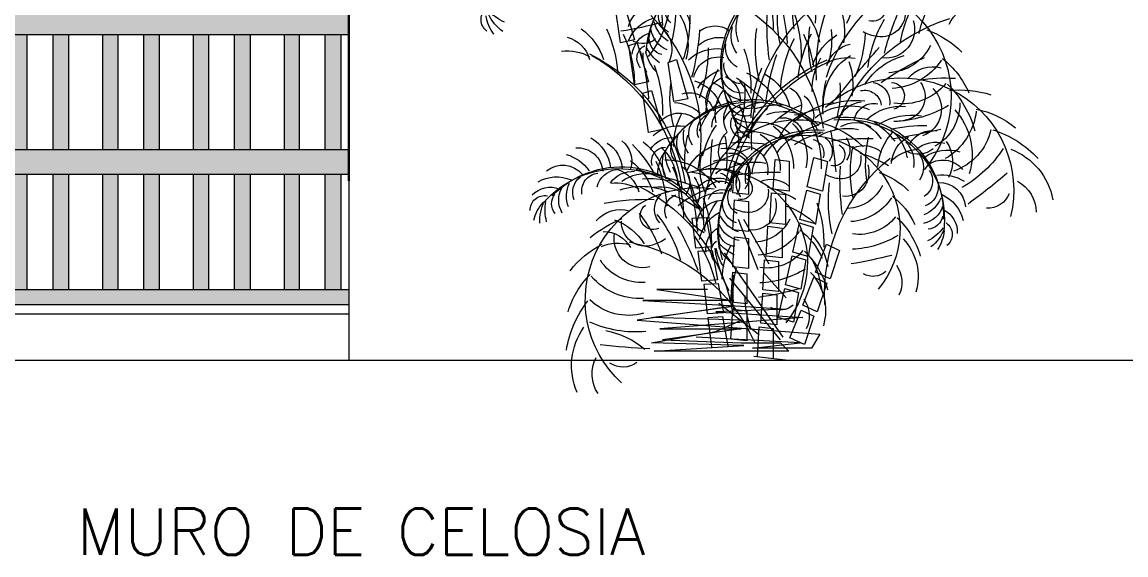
# Model space of a CAD drawing. Header units: metres. Extents: x -44 to 358, y -286 to 66.
# Drawn here: x 192.412 to 195.981, y 4.784 to 6.507 of the extents above; entities that cross this region are included whole.
import ezdxf

# ---------------------------------------------------------------- set-up
doc = ezdxf.new("R2010")
doc.units = ezdxf.units.M
doc.header["$LTSCALE"] = 0.3
for name, color, linetype, lineweight in [('A-DETL-THIN', 7, 'Continuous', 0), ('A-GLAZ-CURT', 7, 'Continuous', 9), ('A-GLAZ-CWMG', 7, 'Continuous', 9), ('A-WALL', 7, 'Continuous', 30), ('EL1', 150, 'Continuous', 13), ('madera', 33, 'Continuous', 0)]:
    doc.layers.add(name, color=color, linetype=linetype, lineweight=lineweight)
doc.layers.add('matas', color=74, linetype='Continuous', lineweight=0, transparency=0.6)
doc.layers.add('TEXTOS', color=4, linetype='Continuous')

# ---------------------------------------------------------------- blocks, each defined once
blk = doc.blocks.new('A$C65AF79D4')
at = {"layer": 'matas'}
for p, q in [((1459.1, 1335.3), (1420.9, 1201.9)), ((1468.6, 1192.4), (1487.7, 1325.8)), ((1420.9, 1201.9), (1468.6, 1192.4)), ((1411.4, 1192.4), (1373.2, 1059)), ((1440, 1182.9), (1411.4, 1192.4)), ((1420.9, 1049.4), (1440, 1182.9)), ((1277.9, 1135.2), (1239.7, 1001.8)), ((1306.5, 1125.7), (1277.9, 1135.2)), ((1287.4, 992.3), (1306.5, 1125.7)), ((1373.2, 1059), (1420.9, 1049.4)), ((1363.7, 1030.4), (1325.6, 897)), ((1392.3, 1020.9), (1363.7, 1030.4)), ((1373.2, 887.5), (1392.3, 1020.9)), ((1239.7, 1001.8), (1287.4, 992.3)), ((1325.6, 897), (1373.2, 887.5)), ((811.5, 802.2), (765.2, 788.4)), ((765.2, 788.4), (782, 688)), ((834.2, 702.8), (811.5, 802.2)), ((943.5, 796), (895.6, 790)), ((895.6, 790), (895.6, 688.2)), ((949.5, 694.2), (943.5, 796)), ((1081.4, 784), (1033.4, 778)), ((1033.4, 778), (1033.4, 676.2)), ((1087.3, 682.2), (1081.4, 784)), ((782, 688), (834.2, 702.8)), ((836.1, 691), (789.8, 677.2)), ((789.8, 677.2), (806.6, 576.8)), ((858.8, 591.6), (836.1, 691)), ((895.6, 688.2), (949.5, 694.2)), ((955.5, 682.2), (907.6, 676.2)), ((907.6, 676.2), (907.6, 574.5)), ((961.5, 580.4), (955.5, 682.2)), ((1033.4, 676.2), (1087.3, 682.2)), ((1081.4, 658.3), (1033.4, 652.3)), ((1033.4, 652.3), (1033.4, 550.5)), ((1087.3, 556.5), (1081.4, 658.3)), ((806.6, 576.8), (858.8, 591.6)), ((860.7, 579.7), (814.4, 566)), ((814.4, 566), (831.1, 465.6)), ((883.4, 480.3), (860.7, 579.7)), ((907.6, 574.5), (961.5, 580.4)), ((967.5, 568.5), (919.6, 562.5)), ((963.2, 439.6), (1049, 592)), ((973.5, 466.7), (967.5, 568.5)), ((1001.3, 420.5), (1068.1, 592)), ((1177.2, 598.3), (1159, 498.2)), ((1225.4, 595.6), (1177.2, 598.3)), ((1213.1, 494.4), (1225.4, 595.6)), ((919.6, 562.5), (919.6, 460.7)), ((1033.4, 550.5), (1087.3, 556.5)), ((1081.4, 532.6), (1033.4, 526.6)), ((1033.4, 526.6), (1033.4, 424.8)), ((1087.3, 430.8), (1081.4, 532.6)), ((768.2, 507.2), (724.6, 486.4)), ((806, 412.5), (768.2, 507.2)), ((1159, 498.2), (1213.1, 494.4)), ((724.6, 486.4), (756.8, 389.8)), ((831.1, 465.6), (883.4, 480.3)), ((885.3, 468.5), (839, 454.7)), ((839, 454.7), (855.7, 354.4)), ((907.9, 369.1), (885.3, 468.5)), ((915.5, 191.8), (1115.8, 477.7)), ((919.6, 460.7), (973.5, 466.7)), ((979.5, 454.7), (931.6, 448.7)), ((985.5, 352.9), (979.5, 454.7)), ((1156.9, 486.4), (1138.7, 386.3)), ((1205.1, 483.7), (1156.9, 486.4)), ((1192.8, 382.5), (1205.1, 483.7)), ((756.8, 389.8), (806, 412.5)), ((931.6, 448.7), (931.6, 347)), ((1033.4, 424.8), (1087.3, 430.8)), ((1087.3, 412.8), (1039.4, 406.8)), ((1093.3, 311), (1087.3, 412.8)), ((811.7, 395.5), (768.1, 374.7)), ((849.5, 300.8), (811.7, 395.5)), ((906, 325.2), (982.2, 411)), ((925, 182.3), (1096.7, 391.9)), ((1039.4, 406.8), (1039.4, 305.1)), ((1138.7, 386.3), (1192.8, 382.5)), ((768.1, 374.7), (800.3, 278.1)), ((855.7, 354.4), (907.9, 369.1)), ((909.9, 357.3), (863.6, 343.5)), ((863.6, 343.5), (880.3, 243.1)), ((932.5, 257.9), (909.9, 357.3)), ((931.6, 347), (985.5, 352.9)), ((985.5, 341), (937.6, 335)), ((991.5, 239.2), (985.5, 341)), ((1344.6, 353.8), (1087.1, 315.7)), ((1136.5, 374.5), (1118.3, 274.3)), ((1184.8, 371.8), (1136.5, 374.5)), ((1172.5, 270.6), (1184.8, 371.8)), ((1173, 353.8), (1344.6, 353.8)), ((800.3, 278.1), (849.5, 300.8)), ((937.6, 335), (937.6, 233.2)), ((1001.3, 201.4), (1134.8, 306.2)), ((1039.4, 305.1), (1093.3, 311)), ((1392.3, 315.7), (1058.5, 296.6)), ((1087.1, 315.7), (1392.3, 315.7)), ((855.2, 283.8), (811.6, 262.9)), ((811.6, 262.9), (843.8, 166.4)), ((1144.4, 277.6), (848.7, 258.5)), ((893.1, 189.1), (855.2, 283.8)), ((1058.5, 296.6), (906, 287.1)), ((906, 287.1), (1144.4, 277.6)), ((1087.3, 287.1), (1039.4, 281.1)), ((1039.4, 281.1), (1039.4, 179.3)), ((1363.7, 258.5), (1087.1, 296.6)), ((1087.1, 296.6), (1411.4, 249)), ((1093.3, 185.3), (1087.3, 287.1)), ((1118.3, 274.3), (1172.5, 270.6)), ((1411.4, 249), (791.5, 201.4)), ((848.7, 258.5), (1335.1, 220.4)), ((880.3, 243.1), (932.5, 257.9)), ((937.6, 233.2), (991.5, 239.2)), ((997.5, 227.2), (949.5, 221.2)), ((1003.5, 125.5), (997.5, 227.2)), ((1058.5, 249), (1363.7, 258.5)), ((1144.4, 210.9), (1058.5, 249)), ((1122.1, 261.5), (1103.9, 161.4)), ((1170.3, 258.8), (1122.1, 261.5)), ((1158, 157.6), (1170.3, 258.8)), ((791.5, 201.4), (820.1, 153.7)), ((843.8, 166.4), (893.1, 189.1)), ((858.3, 172.8), (1211.1, 191.8)), ((949.5, 221.2), (949.5, 119.5)), ((1335.1, 220.4), (1058.5, 220.4)), ((1058.5, 220.4), (1325.6, 182.3)), ((1363.7, 172.8), (1144.4, 210.9)), ((820.1, 153.7), (1020.4, 153.7)), ((1020.4, 153.7), (858.3, 172.8)), ((925, 172.8), (896.4, 144.2)), ((1058.5, 172.8), (925, 172.8)), ((1039.4, 179.3), (1093.3, 185.3)), ((1049, 163.2), (1363.7, 172.8)), ((1354.2, 144.2), (1049, 163.2)), ((1325.6, 182.3), (1058.5, 172.8)), ((896.4, 144.2), (1354.2, 144.2)), ((907.6, 113.5), (1015.4, 125.5))]:
    blk.add_line(p, q, dxfattribs=at)
for centre, radius, start, end in [((1619.4, 1350.1), 318.7, 74.0729, 219.8422), ((214.1, 1100.4), 590, 356.5728, 51.6083), ((1045.2, 1156.8), 330.6, 6.387, 107.4652), ((1042.7, 1139.8), 339.3, 2.4211, 105.506), ((209.3, 889.9), 590, 18.3589, 73.3943), ((796.9, 1115.9), 330.6, 330.6496, 71.7278), ((727.9, 1009.4), 382.4, 74.7781, 220.5475), ((1055.4, 1417.6), 389.2, 181.6466, 204.2836), ((1195.6, 1276.4), 389.2, 159.8606, 182.4975), ((444.7, 1305.1), 439, 351.3348, 11.9587), ((785, 1103.6), 339.3, 326.6836, 69.7686), ((1368.6, 1237.3), 419, 155.791, 179.9974), ((1517.5, 1174.7), 297.4, 134.0084, 163.6893), ((26.8, 1124.4), 439, 13.1208, 33.7447), ((104.1, 1124.3), 419, 9.821, 34.0275), ((612.9, 1311.4), 46.1, 120.4591, 284.943), ((1772.7, 1125.8), 872.8, 165.009, 175.8246), ((516.5, 1276.3), 419, 348.035, 12.2414), ((1531.2, 1257.7), 204.9, 145.0462, 181.9252), ((253.7, 1210.2), 108.7, 24.6609, 84.1559), ((1363.9, 814.9), 590, 116.4241, 171.4596), ((433.5, 862.1), 590, 356.5728, 51.6083), ((1426.8, 1188.4), 187.6, 136.8228, 196.318), ((1719.8, 1309.5), 439, 175.1757, 195.7995), ((1255, 1306.2), 62.7, 312.2881, 44.1291), ((1354.9, 1227.7), 88.6, 12.9234, 101.4913), ((583.2, 1294.1), 82, 171.3573, 279.7458), ((-275, 945.5), 872.8, 13.9938, 24.8094), ((931.5, 1233), 223.8, 160.0727, 190.6057), ((1012, 1150.9), 223.8, 138.2867, 168.8197), ((1320.5, 1145.8), 465.8, 160.204, 181.7217), ((98.1, 1251), 872.8, 352.2078, 3.0234), ((929.7, 1242.3), 145.8, 341.2039, 25.1605), ((1786, 871.3), 590, 135.526, 190.5615), ((1652.2, 1272), 419, 174.8929, 199.0993), ((1273.8, 1286.5), 66.3, 298.882, 14.5444), ((1320.9, 1151.3), 129.5, 22.4802, 73.9959), ((1805, 1396), 145.5, 293.427, 320.9109), ((1783.4, 1350), 146.4, 305.3358, 335.5868), ((1788.4, 1304), 138, 323.0478, 351.488), ((1894, 1271.4), 48.4, 305.9107, 51.0436), ((180.7, 708.9), 590, 18.3589, 73.3943), ((567.1, 1238), 97.7, 161.8107, 276.9436), ((167.1, 1042.3), 465.8, 8.0967, 29.6144), ((440.3, 1190.6), 389.2, 345.5349, 8.1718), ((544.5, 1176.8), 465.8, 346.3107, 7.8284), ((997.1, 1215.4), 95.7, 322.4312, 18.6164), ((1147.8, 1160.8), 88.6, 54.3987, 122.5846), ((1250.9, 1288), 106, 301.6, 346.3733), ((1770.4, 3017.9), 1812, 255.893, 260.366), ((1916.2, 1059), 439, 155.6413, 176.2652), ((1721.2, 1073.2), 204.9, 125.5119, 162.3908), ((540.3, 931.7), 325.1, 110.2899, 135.3288), ((570.9, 1365.5), 154.5, 279.7458, 298.2126), ((1026.8, 1236.6), 389.2, 181.6466, 204.2836), ((623.3, 1046.4), 204.9, 20.4057, 57.2847), ((1099.8, 1207.7), 348.7, 175.149, 194.0882), ((1158.9, 1064.9), 348.7, 153.363, 172.3022), ((429.2, 1022.7), 439, 6.5314, 27.1552), ((506, 1013.7), 419, 3.2316, 27.438), ((1133.1, 1101.4), 109.2, 48.5255, 103.3813), ((2070.5, 1298.8), 872.8, 184.111, 194.9265), ((1393.7, 1169), 99.3, 144.439, 206.3898), ((1277.7, 1249.9), 87.8, 291.8093, 351.1007), ((1316.4, 1204.4), 53.4, 282.9654, 359.17), ((1393, 1255), 65.8, 228.5624, 299.3316), ((1345, 1145.9), 83.8, 5.1428, 73.7023), ((1839.9, 1046.3), 419, 155.3585, 179.5649), ((1678.4, 1106.6), 108.7, 105.2301, 164.7251), ((563.6, 1255.2), 164.7, 205.8919, 267.8427), ((-3160.9, -2125.6), 4997.2, 38.7401, 41.3644), ((664.5, 1081.8), 108.7, 18.0714, 77.5664), ((1414.9, 1038.2), 389.2, 159.8606, 182.4975), ((1034.7, 1176.1), 76.8, 299.1676, 9.2205), ((1142, 1033.8), 138.7, 46.4209, 98.7477), ((1636.7, 1169.8), 465.8, 179.3059, 200.8236), ((1250.4, 1242.1), 145.5, 305.8647, 333.3485), ((2243.2, 931.7), 872.8, 164.5766, 175.3922), ((1364.2, 1139.6), 48.4, 318.3483, 63.4812), ((1649.8, 1011.1), 153.9, 82.8798, 119.7229), ((559.3, 904.3), 298.3, 128.1286, 156.7355), ((557.4, 1252), 215.1, 213.661, 266.809), ((102.3, 387.6), 824.4, 54.3706, 66.1781), ((444.4, 926.4), 230.5, 32.6053, 74.6687), ((697.7, 987.9), 153.9, 63.0736, 99.9167), ((902.9, 1051.9), 223.8, 160.0727, 190.6057), ((586.3, 984.7), 192.9, 356.7038, 58.2816), ((523.9, 593), 585.5, 10.7882, 65.9581), ((534.5, 592.2), 590, 11.7694, 66.8049), ((593.8, 1029.7), 223.8, 359.2127, 29.7457), ((108.9, 879.6), 872.8, 7.4044, 18.2199), ((1135.3, 1058.1), 85.9, 11.9469, 101.9916), ((1832.1, 623.9), 590, 115.9917, 171.0271), ((1862.2, 618.5), 607.1, 119.1416, 172.4829), ((1239.2, 1192.6), 146.4, 317.7734, 348.0244), ((1254, 1148.7), 138, 335.4855, 3.9256), ((408.8, 1004.3), 106.6, 39.2112, 106.1063), ((1133.3, 895.5), 215.6, 115.5398, 155.4907), ((559.2, 925), 465.8, 1.5073, 23.025), ((1054.5, 1114.7), 62.7, 276.5507, 8.3917), ((1086.3, 964.5), 140.9, 31.649, 70.9769), ((790.3, 924.1), 389.2, 4.6368, 27.2737), ((1791.2, 955.1), 465.8, 159.7716, 181.2893), ((515, 690.5), 382.4, 47.675, 193.4443), ((608.2, 797.4), 356.9, 134.7137, 164.3945), ((365.1, 562.9), 510, 79.703, 93.9422), ((510.3, 1174.8), 190.1, 219.365, 278.8602), ((515.8, 1009.8), 82, 144.2541, 252.6427), ((550.2, 1011.6), 46.1, 93.356, 257.8398), ((621.1, 991.1), 67.4, 98.9374, 188.9654), ((1071.2, 1026.6), 348.7, 175.149, 194.0882), ((432.3, 976.1), 348.7, 355.7302, 14.6694), ((1062.5, 934.8), 173.2, 119.5823, 166.2721), ((1367.6, 630.6), 531.2, 123.552, 136.8451), ((1231.4, 912.6), 223.8, 138.2867, 168.8197), ((1435.5, 1019.4), 389.2, 175.0572, 197.6941), ((1058.2, 1087.7), 66.3, 263.1446, 338.807), ((1150, 997.1), 88.6, 115.3589, 183.5448), ((1194.8, 955.4), 109.2, 109.4857, 164.3414), ((1089.7, 992.6), 88.6, 337.186, 65.7539), ((1258.2, 930.4), 138.7, 107.3811, 159.7079), ((911.3, 1006.6), 389.2, 345.1024, 7.7394), ((312.5, 706.8), 325.1, 83.1868, 108.2256), ((476, 967.2), 97.7, 134.7075, 249.8404), ((640, 973.1), 57.9, 77.3653, 172.5769), ((922.2, 976.8), 68.4, 113.7259, 203.7349), ((1040.5, 1102.3), 106, 265.8626, 310.6359), ((1017.5, 950.4), 129.5, 346.7427, 38.2584), ((1233.7, 936.3), 85.9, 72.907, 162.9518), ((480.7, 984.1), 164.7, 178.7887, 240.7396), ((553.2, 1311.1), 387, 239.1243, 268.0642), ((515.4, 803.6), 173.2, 48.2361, 94.9259), ((607.2, 917.8), 68.4, 10.7733, 100.7824), ((691.2, 790.7), 187.6, 51.5901, 111.0854), ((670.2, 703.3), 292.9, 71.1455, 96.184), ((642.7, 901.3), 90.1, 21.1823, 84.7261), ((685.2, 699.1), 297.4, 48.7758, 78.4566), ((1018.9, 668.5), 330.6, 31.6098, 132.6879), ((1023.8, 652.1), 339.3, 27.6438, 130.7287), ((902.3, 943.2), 90.1, 129.7822, 193.326), ((771.2, 746.1), 248.6, 42.1907, 70.7976), ((923.5, 696), 285.9, 71.5445, 90.8148), ((972.8, 846), 145.8, 42.1641, 86.1207), ((1040.1, 1055.7), 87.8, 256.0719, 315.3632), ((1378.3, 826.7), 348.7, 153.363, 172.3022), ((1029.1, 891.8), 95.7, 23.3914, 79.5765), ((1033.9, 932), 83.8, 329.4053, 37.9649), ((1081.7, 905.6), 76.8, 0.1277, 70.1807), ((988, 822.3), 223.8, 18.3147, 48.8476), ((1291.7, 848), 140.9, 92.6091, 131.937), ((317, 673.7), 298.3, 101.0254, 129.6323), ((473.7, 984.1), 215.1, 186.5578, 239.7058), ((499.1, 812.5), 225.1, 137.528, 197.0233), ((702.2, 608.9), 330.6, 81.8203, 182.8985), ((479.3, 731.1), 215.6, 59.0175, 98.9684), ((-863.1, -2904.7), 4164.3, 65.1381, 67.7623), ((781.7, 805.2), 160.8, 23.1018, 84.6795), ((880.9, 858.5), 90.1, 92.1218, 155.6656), ((916, 869.1), 68.4, 76.0655, 166.0746), ((913.6, 799), 159.8, 68.7894, 109.7881), ((792.8, 763.5), 270.9, 24.352, 49.3909), ((1044.8, 996.2), 53.4, 247.228, 323.4326), ((1045.8, 915.6), 48.4, 282.6109, 27.7438), ((1291.3, 850.1), 223.8, 153.4833, 184.0162), ((1145, 893.1), 62.7, 337.5109, 69.3518), ((1268.9, 864.7), 88.6, 38.1462, 126.7141), ((1063.6, 844.6), 223.8, 358.7803, 29.3133), ((707.4, 592.6), 339.3, 83.7795, 186.8644), ((436.3, 380.1), 531.2, 77.6632, 90.9562), ((537.5, 1079), 154.5, 252.6427, 271.1094), ((765.2, 685.6), 285.9, 123.6935, 142.9638), ((715, 776), 159.8, 104.7201, 145.7188), ((669.2, 822), 99.3, 59.2063, 121.1572), ((868.5, 612.2), 318.7, 348.8402, 134.6096), ((697.4, 709.2), 192.1, 59.0032, 101.0666), ((1108.9, 775.2), 322.5, 153.1864, 182.1263), ((993.1, 802.8), 158.4, 133.4271, 192.9223), ((1060, 768.2), 179.3, 127.7231, 180.8711), ((1001.4, 750.1), 173.2, 81.922, 128.6118), ((975.3, 1031.6), 146.4, 282.036, 312.287), ((1013.3, 1065.3), 145.5, 270.1273, 297.6111), ((961.7, 987.4), 138, 299.748, 328.1882), ((712.9, 663.9), 425, 20.8683, 35.1075), ((852.9, 718.8), 348.7, 14.8321, 33.7713), ((1170.4, 883.3), 66.3, 324.1047, 39.7671), ((1270.6, 781), 129.5, 47.7029, 99.2186), ((311.8, 556.3), 356.9, 107.6105, 137.2914), ((396.6, 936.9), 190.1, 192.2619, 251.757), ((884.4, 3012.9), 2174.4, 256.5982, 261.0713), ((408.1, 805.4), 88.6, 30.9634, 99.1493), ((439.3, 776.4), 108.7, 2.8748, 62.3698), ((639.6, 781.3), 145.8, 128.3876, 172.3442), ((837.4, 559.2), 318.7, 74.0729, 219.8422), ((390.3, 753), 204.9, 5.2091, 42.0881), ((641.6, 180.3), 687, 80.7686, 92.576), ((196.8, 781), 439, 351.3348, 11.9587), ((754.9, 829.9), 65.8, 143.3298, 214.0989), ((2543, 600.3), 1812, 170.6603, 175.1334), ((805.2, 822.9), 56.2, 125.3353, 215.3633), ((804.2, 566), 330.6, 353.9494, 95.0276), ((826, 816.5), 48.3, 103.7632, 198.9748), ((798.1, 550), 339.3, 349.9834, 93.0684), ((723.5, 619.8), 274.2, 55.7592, 76.4836), ((948.5, 626.3), 244.1, 97.5434, 122.582), ((800.6, 733.5), 159.8, 31.129, 72.1277), ((745.5, 645.9), 285.9, 33.8841, 53.1544), ((1063.1, 763.2), 137.2, 119.954, 181.9048), ((1033.5, 675.7), 215.6, 77.8795, 117.8304), ((1046.4, 823.2), 88.9, 340.3764, 47.2716), ((1455.5, 805.7), 348.7, 168.5596, 187.4988), ((474.5, 775.8), 687, 355.5359, 7.3434), ((1149, 874.9), 106, 326.8228, 11.596), ((901.7, 792.2), 348.7, 355.2977, 14.237), ((1189.6, 851.9), 87.8, 317.0321, 16.3234), ((1294.7, 786.4), 83.8, 30.3655, 98.925), ((1639.6, 749.4), 138.7, 120.5052, 172.832), ((221.6, 619.4), 225.1, 110.4249, 169.9201), ((496.9, 1038.6), 387, 212.0211, 240.9611), ((356.7, 689.2), 138.7, 54.8004, 107.1271), ((459.8, 788.7), 119.1, 145.1442, 207.0951), ((394.7, 745.7), 109.2, 50.1668, 105.0225), ((457.6, 892), 78.9, 229.2677, 300.0368), ((446.7, 677.1), 153.9, 47.8771, 84.7202), ((567.2, 787.2), 95.7, 134.9317, 191.1169), ((641.9, 754.1), 88.9, 65.6091, 132.5042), ((268.5, 752.2), 419, 348.035, 12.2414), ((744.7, 812), 38.4, 119.7539, 284.2378), ((1049, 759.3), 81.4, 75.8728, 191.0057), ((1057.1, 322.9), 531.2, 85.8916, 99.1847), ((876.2, 734.6), 145.8, 4.5037, 48.4603), ((-548.4, -3019.1), 4164.3, 65.1381, 67.7623), ((1108.7, 746), 88.6, 77.6985, 145.8844), ((1096.4, 690.9), 160.8, 23.1018, 84.6795), ((1448, 709.2), 173.2, 132.7065, 179.3963), ((1243.9, 827.1), 53.4, 308.1881, 24.3927), ((1526, 687), 215.6, 128.664, 168.6149), ((1314.8, 788.9), 48.4, 343.571, 88.7039), ((1814.3, 482.3), 531.2, 136.6761, 149.9692), ((1519.1, 789.7), 88.6, 128.483, 196.6689), ((1572.2, 759.4), 109.2, 122.6098, 177.4656), ((1614.4, 749.6), 85.9, 86.0312, 176.0759), ((373.5, 707.9), 85.9, 51.5565, 141.6012), ((516.1, 768.7), 76.8, 144.3276, 214.3805), ((185.5, 338), 590, 356.5728, 51.6083), ((772.9, 408.5), 425, 106.1009, 120.3401), ((719.8, 797.9), 68.3, 170.652, 279.0406), ((948.7, 736.5), 95.7, 345.731, 41.9161), ((1096.5, 749.2), 68.3, 85.4194, 193.8079), ((1118.7, 685.6), 109.2, 71.8253, 126.6811), ((1310.9, 601.4), 192.9, 87.797, 149.3748), ((1006.3, 764.2), 192.1, 333.7706, 15.8339), ((1171, 821.4), 145.5, 331.0874, 358.5713), ((1749.9, 612.1), 439, 156.0737, 176.6976), ((1179.2, 783.6), 146.4, 342.9962, 13.2472), ((1204.3, 744.4), 138, 0.7082, 29.1484), ((1554.8, 624.9), 204.9, 125.9443, 162.8233), ((1691, 676.8), 140.9, 105.7333, 145.0612), ((471.1, 722.6), 62.7, 145.1564, 236.9974), ((680.3, 496.4), 270.9, 109.5847, 134.6235), ((705.8, 751.3), 81.4, 161.1055, 276.2383), ((-149.9, 726.9), 872.8, 352.2078, 3.0234), ((1152.1, 444.9), 318.7, 74.0729, 219.8422), ((956.3, 65.9), 687, 80.7686, 92.576), ((1012.1, 594.9), 192.1, 59.0032, 101.0666), ((998.8, 715.3), 76.8, 322.4674, 32.5203), ((1119.9, 708.6), 56.2, 125.3353, 215.3633), ((1112.7, 725.5), 38.4, 34.5212, 199.0051), ((1153.6, 627.1), 138.7, 69.7207, 122.0475), ((1263.2, 512), 244.1, 97.5434, 122.582), ((-2724.8, 2018.9), 4164.3, 339.9054, 342.5296), ((1466, 440), 330.6, 44.7339, 145.8121), ((2684.7, -4070.7), 4997.2, 104.7143, 107.3385), ((1474.6, 425.2), 339.3, 40.7679, 143.8529), ((1301.8, 718.3), 68.4, 126.85, 216.8591), ((1673.7, 598.8), 419, 155.791, 179.9974), ((1511.7, 657.9), 108.7, 105.6626, 165.1576), ((1425.3, 659.8), 95.7, 36.5155, 92.7006), ((1473.4, 685.2), 76.8, 13.2519, 83.3048), ((1665, 687.8), 88.6, 51.2703, 139.8382), ((175.7, 616.2), 119.1, 118.0411, 179.9919), ((1567, 2402.6), 2174.4, 229.4951, 233.9681), ((385.1, 628.9), 88.6, 87.7942, 176.3621), ((375.7, 602.3), 140.9, 82.5712, 121.8991), ((710.3, 857.6), 128.8, 279.0406, 297.5073), ((296.6, 652.7), 465.8, 346.3107, 7.8284), ((956.6, 639.7), 88.9, 65.6091, 132.5042), ((1059.4, 697.6), 38.4, 119.7539, 284.2378), ((1155.2, 763.7), 128.8, 193.8079, 212.2747), ((1137.8, 646.7), 85.9, 35.2467, 125.2914), ((1128.6, 666.1), 56.2, 40.1027, 130.1306), ((1140.7, 702.1), 48.3, 103.7632, 198.9748), ((1290.2, 681), 90.1, 142.9063, 206.4501), ((2077.8, 487.3), 872.8, 165.009, 175.8246), ((1366.9, 445.1), 285.9, 84.6686, 103.9389), ((1380.9, 602.4), 145.8, 55.2882, 99.2448), ((1483.9, 562.2), 153.9, 83.3122, 120.1553), ((1537.8, 687.4), 62.7, 350.635, 82.476), ((1564.8, 683.6), 66.3, 337.2289, 52.8912), ((1685.7, 606.8), 129.5, 60.827, 112.3427), ((1545.9, 670.6), 106, 339.9469, 24.7202), ((220.9, 709), 78.9, 202.1645, 272.9337), ((431, 559), 129.5, 115.2896, 166.8053), ((455.7, 700), 66.3, 174.7411, 250.4035), ((703, 765.7), 137.2, 205.1866, 267.1375), ((1087.6, 294.1), 425, 106.1009, 120.3401), ((1034.5, 683.5), 68.3, 170.652, 279.0406), ((1041.2, 666.7), 62.7, 299.8505, 31.6915), ((1669.1, 176.4), 590, 116.4241, 171.4596), ((1123.9, 644.9), 48.3, 18.5305, 113.7422), ((1129.9, 541.3), 140.9, 54.9488, 94.2767), ((1205.9, 317.5), 382.4, 312.6343, 98.4037), ((1084.3, 414.8), 292.9, 49.8946, 74.9332), ((1109, 688.1), 160.8, 297.8691, 359.4469), ((1333.9, 543.2), 159.8, 81.9135, 122.9122), ((1259.9, 621.7), 57.9, 333.5017, 68.7134), ((1396.1, 473.9), 230.5, 71.41, 113.4733), ((1285.6, 626.1), 67.4, 317.1133, 47.1412), ((1590.6, 657.3), 87.8, 330.1562, 29.4475), ((1707.9, 617.5), 83.8, 43.4896, 112.0492), ((1649.2, 645.6), 53.4, 321.3123, 37.5169), ((478, 705.3), 106, 202.9122, 247.6855), ((695.9, 473.4), 248.6, 127.4233, 156.0302), ((697.8, 763.1), 179.3, 212.9558, 266.1037), ((1167, 514.1), 389.2, 159.8606, 182.4975), ((1020.5, 637), 81.4, 161.1055, 276.2383), ((1055.3, 643.4), 66.3, 286.4444, 2.1067), ((1121.9, 568.5), 88.6, 0.4858, 89.0537), ((944.6, 507), 244.1, 12.3107, 37.3493), ((1625.7, 507.3), 465.8, 160.204, 181.7217), ((1373.3, 411.5), 274.2, 106.5437, 127.2681), ((1355.9, 603.6), 46.1, 248.2388, 52.7227), ((1379.3, -164.1), 824.4, 79.9005, 91.708), ((1726.9, 624.4), 48.4, 356.6952, 101.8281), ((1579.5, 623.4), 145.5, 344.2115, 11.6954), ((1596, 588.5), 146.4, 356.1203, 26.3713), ((1629.4, 556), 138, 13.8323, 42.2725), ((408.1, 549.8), 83.8, 115.5832, 184.1427), ((457.7, 663.3), 87.8, 198.1848, 257.4762), ((426.9, 612.1), 53.4, 190.1155, 266.3201), ((657.8, 699.3), 158.4, 218.6598, 278.1549), ((995, 382.1), 270.9, 109.5847, 134.6235), ((1025, 743.2), 128.8, 279.0406, 297.5073), ((1033.3, 649.8), 106, 289.1624, 333.9357), ((745.4, 552.1), 389.2, 345.5349, 8.1718), ((1072.2, 501.2), 129.5, 10.0425, 61.5582), ((1668.9, 342.6), 419, 140.5431, 164.7495), ((1745.9, 335.4), 439, 140.8259, 161.4497), ((1469.1, 518.6), 106.6, 39.9723, 106.8675), ((390.2, 540.5), 48.4, 125.8043, 230.9372), ((490.2, 648.7), 145.5, 215.937, 243.4208), ((735.5, 383.8), 297.4, 134.0084, 163.6893), ((1017.8, 651.4), 137.2, 205.1866, 267.1375), ((1051.3, 606.8), 87.8, 279.3717, 338.663), ((1094.6, 490.8), 83.8, 352.7051, 61.2647), ((2029.4, 128.7), 872.8, 149.7612, 160.5767), ((1383.4, 582.9), 82, 253.436, 1.8245), ((1561, 399), 204.9, 110.6964, 147.5754), ((1259, 128), 510, 52.1364, 66.3756), ((505, 612.9), 146.4, 201.2611, 231.5121), ((506.4, 566.4), 138, 185.3599, 213.8001), ((644.8, 397.4), 187.6, 136.8228, 196.318), ((694.9, 812.4), 322.5, 238.419, 267.359), ((983.4, 388.5), 223.8, 138.2867, 168.8197), ((1010.6, 359), 248.6, 127.4233, 156.0302), ((1012.5, 648.8), 179.3, 212.9558, 266.1037), ((1079.2, 554), 53.4, 270.5278, 346.7324), ((1598.5, 266.9), 465.8, 144.9561, 166.4738), ((1404.1, 652.4), 154.5, 234.9692, 253.436), ((1392.7, 525.3), 97.7, 256.2382, 11.3711), ((1528.1, 442.2), 108.7, 90.4147, 149.9097), ((1553.3, -63.7), 590, 101.1762, 156.2117), ((1023, 605.1), 145.5, 293.427, 320.9109), ((1001.3, 559.1), 146.4, 305.3358, 335.5868), ((899, 391.3), 223.8, 359.2127, 29.7457), ((761, 541.7), 389.2, 330.287, 352.9239), ((1006.4, 513.1), 138, 323.0478, 351.488), ((1112, 480.5), 48.4, 305.9107, 51.0436), ((1476.1, 357.2), 153.9, 68.0644, 104.9075), ((1383, 218), 325.1, 37.853, 62.8919), ((988.4, 2227), 1812, 255.893, 260.366), ((1050.2, 269.5), 297.4, 134.0084, 163.6893), ((1130.3, 302.6), 348.7, 153.363, 172.3022), ((972.5, 584.9), 158.4, 218.6598, 278.1549), ((1398.2, 542), 164.7, 265.3391, 327.2899), ((611.7, 378.1), 99.3, 144.439, 206.3898), ((611, 464.1), 65.8, 228.5624, 299.3316), ((1009.6, 698), 322.5, 238.419, 267.359), ((737.5, 337.7), 348.7, 355.7302, 14.6694), ((959.5, 283.1), 187.6, 136.8228, 196.318), ((866.8, 346.1), 223.8, 343.9649, 14.4978), ((1404.1, 538.1), 215.1, 266.3728, 319.5208), ((1360.8, 193.1), 298.3, 16.4463, 45.0532), ((1303.1, 2112.7), 1812, 255.893, 260.366), ((926.4, 263.7), 99.3, 144.439, 206.3898), ((925.7, 349.8), 65.8, 228.5624, 299.3316), ((696.9, 336.8), 348.7, 340.4823, 359.4215), ((1441.6, 455.8), 190.1, 254.3216, 313.8168), ((1299.6, 92.8), 356.9, 8.7873, 38.4681), ((1415.2, 596.2), 387, 265.1176, 294.0575), ((1409.7, 94.7), 225.1, 336.1585, 35.6538), ((1575.8, -79.1), 298.3, 101.0254, 129.6323), ((1288.4, 2325.3), 2174.4, 272.1105, 276.5836), ((1446, 66.5), 119.1, 326.0867, 28.0376), ((1460.3, 168.7), 78.9, 233.145, 303.9141)]:
    blk.add_arc(centre, radius, start, end, dxfattribs=at)

msp = doc.modelspace()

# ---------------------------------------------------------------- hatches: boundary and pattern name
at = {"layer": 'madera', "transparency": 33554551}
h = msp.add_hatch(color=256, dxfattribs=at)
h.dxf.hatch_style = 1
h.paths.add_polyline_path([(193.4422883, 6.4674649), (193.3922553, 6.4674649), (193.3922553, 6.0951125), (193.4422883, 6.0951125)])
h.paths.add_polyline_path([(193.4422883, 6.9474649), (193.3922553, 6.9474649), (193.3922553, 6.5474649), (193.4422883, 6.5474649)])
h.paths.add_polyline_path([(193.3089763, 6.9474649), (193.2589434, 6.9474649), (193.2589434, 6.5474649), (193.3089763, 6.5474649)])
h.paths.add_polyline_path([(193.3089763, 6.4674649), (193.2589434, 6.4674649), (193.2589434, 6.0951125), (193.3089763, 6.0951125)])
h.paths.add_polyline_path([(193.1488869, 6.4674649), (193.0988539, 6.4674649), (193.0988539, 6.0951125), (193.1488869, 6.0951125)])
h.paths.add_polyline_path([(193.1488869, 6.9474649), (193.0988539, 6.9474649), (193.0988539, 6.5474649), (193.1488869, 6.5474649)])
h.paths.add_polyline_path([(193.0155749, 6.9474649), (192.965542, 6.9474649), (192.965542, 6.5474649), (193.0155749, 6.5474649)])
h.paths.add_polyline_path([(193.0155749, 6.4674649), (192.965542, 6.4674649), (192.965542, 6.0951125), (193.0155749, 6.0951125)])
h.paths.add_polyline_path([(192.8554855, 6.4674649), (192.8054525, 6.4674649), (192.8054525, 6.0951125), (192.8554855, 6.0951125)])
h.paths.add_polyline_path([(192.8554855, 6.9474649), (192.8054525, 6.9474649), (192.8054525, 6.5474649), (192.8554855, 6.5474649)])
h.paths.add_polyline_path([(192.7221735, 6.9474649), (192.6721406, 6.9474649), (192.6721406, 6.5474649), (192.7221735, 6.5474649)])
h.paths.add_polyline_path([(192.7221735, 6.4674649), (192.6721406, 6.4674649), (192.6721406, 6.0951125), (192.7221735, 6.0951125)])
h.paths.add_polyline_path([(192.5620841, 6.4674649), (192.5120511, 6.4674649), (192.5120511, 6.0951125), (192.5620841, 6.0951125)])
h.paths.add_polyline_path([(192.5620841, 6.9474649), (192.5120511, 6.9474649), (192.5120511, 6.5474649), (192.5620841, 6.5474649)])
h.paths.add_polyline_path([(192.4287721, 6.4674649), (192.3787392, 6.4674649), (192.3787392, 6.0951125), (192.4287721, 6.0951125)])
h.paths.add_polyline_path([(192.4287721, 6.9474649), (192.3787392, 6.9474649), (192.3787392, 6.5474649), (192.4287721, 6.5474649)])
h.paths.add_polyline_path([(192.2686827, 6.9474649), (192.2186497, 6.9474649), (192.2186497, 6.5474649), (192.2686827, 6.5474649)])
h.paths.add_polyline_path([(192.2686827, 6.4674649), (192.2186497, 6.4674649), (192.2186497, 6.0951125), (192.2686827, 6.0951125)])
h.paths.add_polyline_path([(192.1353707, 6.4674649), (192.0853378, 6.4674649), (192.0853378, 6.0951125), (192.1353707, 6.0951125)])
h.paths.add_polyline_path([(192.1353707, 6.9474649), (192.0853378, 6.9474649), (192.0853378, 6.5474649), (192.1353707, 6.5474649)])
h.paths.add_polyline_path([(192.0578236, 7.0274649), (192.0578236, 6.9474649), (192.1353707, 6.9474649), (192.2186497, 6.9474649), (192.2686827, 6.9474649), (192.3237109, 6.9474649), (192.3787392, 6.9474649), (192.4287721, 6.9474649), (192.5120511, 6.9474649), (192.5620841, 6.9474649), (192.6171123, 6.9474649), (192.6721406, 6.9474649), (192.7221735, 6.9474649), (192.8054525, 6.9474649), (192.8554855, 6.9474649), (192.9105137, 6.9474649), (192.965542, 6.9474649), (193.0155749, 6.9474649), (193.0988539, 6.9474649), (193.1488869, 6.9474649), (193.2039151, 6.9474649), (193.2589434, 6.9474649), (193.3089763, 6.9474649), (193.3922553, 6.9474649), (193.4422883, 6.9474649), (193.4973165, 6.9474649), (193.5523448, 6.9474649), (193.6023777, 6.9474649), (193.6856567, 6.9474649), (193.7356897, 6.9474649), (193.7907179, 6.9474649), (193.8457462, 6.9474649), (193.8957791, 6.9474649), (193.9790581, 6.9474649), (193.468746, 6.9474649), (193.468746, 7.0274649)])
h.paths.add_polyline_path([(192.0578236, 6.5474649), (192.0578236, 6.4674649), (192.1353707, 6.4674649), (192.2186497, 6.4674649), (192.2686827, 6.4674649), (192.3237109, 6.4674649), (192.3787392, 6.4674649), (192.4287721, 6.4674649), (192.5120511, 6.4674649), (192.5620841, 6.4674649), (192.6171123, 6.4674649), (192.6721406, 6.4674649), (192.7221735, 6.4674649), (192.8054525, 6.4674649), (192.8554855, 6.4674649), (192.9105137, 6.4674649), (192.965542, 6.4674649), (193.0155749, 6.4674649), (193.0988539, 6.4674649), (193.1488869, 6.4674649), (193.2039151, 6.4674649), (193.2589434, 6.4674649), (193.3089763, 6.4674649), (193.3922553, 6.4674649), (193.4422883, 6.4674649), (193.4973165, 6.4674649), (193.5523448, 6.4674649), (193.6023777, 6.4674649), (193.6856567, 6.4674649), (193.7356897, 6.4674649), (193.7907179, 6.4674649), (193.8457462, 6.4674649), (193.8957791, 6.4674649), (193.9790581, 6.4674649), (193.468746, 6.4674649), (193.468746, 6.5474649), (193.9790581, 6.5474649), (193.8957791, 6.5474649), (193.8457462, 6.5474649), (193.7907179, 6.5474649), (193.7356897, 6.5474649), (193.6856567, 6.5474649), (193.6023777, 6.5474649), (193.5523448, 6.5474649), (193.4973165, 6.5474649), (193.4422883, 6.5474649), (193.3922553, 6.5474649), (193.3089763, 6.5474649), (193.2589434, 6.5474649), (193.2039151, 6.5474649), (193.1488869, 6.5474649), (193.0988539, 6.5474649), (193.0155749, 6.5474649), (192.965542, 6.5474649), (192.9105137, 6.5474649), (192.8554855, 6.5474649), (192.8054525, 6.5474649), (192.7221735, 6.5474649), (192.6721406, 6.5474649), (192.6171123, 6.5474649), (192.5620841, 6.5474649), (192.5120511, 6.5474649), (192.4287721, 6.5474649), (192.3787392, 6.5474649), (192.3237109, 6.5474649), (192.2686827, 6.5474649), (192.2186497, 6.5474649), (192.1353707, 6.5474649)])
h = msp.add_hatch(color=256, dxfattribs=at)
h.dxf.hatch_style = 1
h.paths.add_polyline_path([(193.468746, 6.0951125), (193.4422883, 6.0951125), (193.3922553, 6.0951125), (193.3089763, 6.0951125), (193.2589434, 6.0951125), (193.2039151, 6.0951125), (193.1488869, 6.0951125), (193.0988539, 6.0951125), (193.0155749, 6.0951125), (192.965542, 6.0951125), (192.9105137, 6.0951125), (192.8554855, 6.0951125), (192.8054525, 6.0951125), (192.7221735, 6.0951125), (192.6721406, 6.0951125), (192.6171123, 6.0951125), (192.5620841, 6.0951125), (192.5120511, 6.0951125), (192.4287721, 6.0951125), (192.3787392, 6.0951125), (192.3237109, 6.0951125), (192.2686827, 6.0951125), (192.2186497, 6.0951125), (192.1353707, 6.0951125), (192.0853378, 6.0951125), (192.0578236, 6.0951125), (191.9845193, 6.0951125), (191.9012403, 6.0951125), (191.8512074, 6.0951125), (191.7961791, 6.0951125), (191.7411509, 6.0951125), (191.6911179, 6.0951125), (191.6078389, 6.0951125), (191.557806, 6.0951125), (191.5027777, 6.0951125), (191.4477495, 6.0951125), (191.3977165, 6.0951125), (191.3144375, 6.0951125), (191.2644046, 6.0951125), (191.2093763, 6.0951125), (191.1543481, 6.0951125), (191.1043151, 6.0951125), (191.0210361, 6.0951125), (190.9710032, 6.0951125), (190.9159749, 6.0951125), (190.8609467, 6.0951125), (190.8109137, 6.0951125), (190.7276347, 6.0951125), (190.6776017, 6.0951125), (190.6225735, 6.0951125), (190.5675452, 6.0951125), (190.5175123, 6.0951125), (190.4342333, 6.0951125), (190.3842003, 6.0951125), (190.3291721, 6.0951125), (190.2741438, 6.0951125), (190.2241109, 6.0951125), (190.1408319, 6.0951125), (190.0907989, 6.0951125), (190.0632848, 6.0951125), (189.9899805, 6.0951125), (189.9067015, 6.0951125), (189.8566685, 6.0951125), (189.8016403, 6.0951125), (189.746612, 6.0951125), (189.6965791, 6.0951125), (189.6133001, 6.0951125), (189.5632671, 6.0951125), (189.5082389, 6.0951125), (189.4532106, 6.0951125), (189.4031777, 6.0951125), (189.3198987, 6.0951125), (189.2698657, 6.0951125), (189.2148375, 6.0951125), (189.1598092, 6.0951125), (189.1097763, 6.0951125), (189.0264973, 6.0951125), (188.9764643, 6.0951125), (188.9214361, 6.0951125), (188.8664078, 6.0951125), (188.8163749, 6.0951125), (188.7330959, 6.0951125), (188.6830629, 6.0951125), (188.6280347, 6.0951125), (188.5730064, 6.0951125), (188.5229735, 6.0951125), (188.4396945, 6.0951125), (188.3896615, 6.0951125), (188.3346333, 6.0951125), (188.279605, 6.0951125), (188.2295721, 6.0951125), (188.1462931, 6.0951125), (188.0962601, 6.0951125), (188.068746, 6.0951125), (188.068746, 6.0151125), (193.468746, 6.0151125)])
h = msp.add_hatch(color=256, dxfattribs=at)
h.dxf.hatch_style = 1
h.paths.add_polyline_path([(188.0962601, 5.64276), (188.1462931, 5.64276), (188.1462931, 6.0151125), (188.0962601, 6.0151125)])
h.paths.add_polyline_path([(188.279605, 6.0151125), (188.2295721, 6.0151125), (188.2295721, 5.64276), (188.279605, 5.64276)])
h.paths.add_polyline_path([(188.3896615, 5.64276), (188.4396945, 5.64276), (188.4396945, 6.0151125), (188.3896615, 6.0151125)])
h.paths.add_polyline_path([(188.5229735, 5.64276), (188.5730064, 5.64276), (188.5730064, 6.0151125), (188.5229735, 6.0151125)])
h.paths.add_polyline_path([(188.7330959, 6.0151125), (188.6830629, 6.0151125), (188.6830629, 5.64276), (188.7330959, 5.64276)])
h.paths.add_polyline_path([(188.8163749, 5.64276), (188.8664078, 5.64276), (188.8664078, 6.0151125), (188.8163749, 6.0151125)])
h.paths.add_polyline_path([(188.9764643, 5.64276), (189.0264973, 5.64276), (189.0264973, 6.0151125), (188.9764643, 6.0151125)])
h.paths.add_polyline_path([(189.1097763, 5.64276), (189.1598092, 5.64276), (189.1598092, 6.0151125), (189.1097763, 6.0151125)])
h.paths.add_polyline_path([(189.2698657, 5.64276), (189.3198987, 5.64276), (189.3198987, 6.0151125), (189.2698657, 6.0151125)])
h.paths.add_polyline_path([(189.4031777, 5.64276), (189.4532106, 5.64276), (189.4532106, 6.0151125), (189.4031777, 6.0151125)])
h.paths.add_polyline_path([(189.5632671, 5.64276), (189.6133001, 5.64276), (189.6133001, 6.0151125), (189.5632671, 6.0151125)])
h.paths.add_polyline_path([(189.746612, 6.0151125), (189.6965791, 6.0151125), (189.6965791, 5.64276), (189.746612, 5.64276)])
h.paths.add_polyline_path([(189.8566685, 5.64276), (189.9067015, 5.64276), (189.9067015, 6.0151125), (189.8566685, 6.0151125)])
h.paths.add_polyline_path([(190.0357707, 6.0151125), (189.9899805, 6.0151125), (189.9899805, 5.64276), (190.0357707, 5.64276)])
h.paths.add_polyline_path([(190.1408319, 6.0151125), (190.0907989, 6.0151125), (190.0907989, 5.64276), (190.1408319, 5.64276)])
h.paths.add_polyline_path([(190.2741438, 6.0151125), (190.2241109, 6.0151125), (190.2241109, 5.64276), (190.2741438, 5.64276)])
h.paths.add_polyline_path([(190.3842003, 5.64276), (190.4342333, 5.64276), (190.4342333, 6.0151125), (190.3842003, 6.0151125)])
h.paths.add_polyline_path([(190.5675452, 6.0151125), (190.5175123, 6.0151125), (190.5175123, 5.64276), (190.5675452, 5.64276)])
h.paths.add_polyline_path([(190.7276347, 6.0151125), (190.6776017, 6.0151125), (190.6776017, 5.64276), (190.7276347, 5.64276)])
h.paths.add_polyline_path([(190.8609467, 6.0151125), (190.8109137, 6.0151125), (190.8109137, 5.64276), (190.8609467, 5.64276)])
h.paths.add_polyline_path([(191.0210361, 6.0151125), (190.9710032, 6.0151125), (190.9710032, 5.64276), (191.0210361, 5.64276)])
h.paths.add_polyline_path([(191.1543481, 6.0151125), (191.1043151, 6.0151125), (191.1043151, 5.64276), (191.1543481, 5.64276)])
h.paths.add_polyline_path([(191.3144375, 6.0151125), (191.2644046, 6.0151125), (191.2644046, 5.64276), (191.3144375, 5.64276)])
h.paths.add_polyline_path([(191.3977165, 5.64276), (191.4477495, 5.64276), (191.4477495, 6.0151125), (191.3977165, 6.0151125)])
h.paths.add_polyline_path([(191.557806, 5.64276), (191.6078389, 5.64276), (191.6078389, 6.0151125), (191.557806, 6.0151125)])
h.paths.add_polyline_path([(191.6911179, 5.64276), (191.7411509, 5.64276), (191.7411509, 6.0151125), (191.6911179, 6.0151125)])
h.paths.add_polyline_path([(191.8512074, 5.64276), (191.9012403, 5.64276), (191.9012403, 6.0151125), (191.8512074, 6.0151125)])
h.paths.add_polyline_path([(191.9845193, 5.64276), (192.0303095, 5.64276), (192.0303095, 6.0151125), (191.9845193, 6.0151125)])
h.paths.add_polyline_path([(192.1353707, 6.0151125), (192.0853378, 6.0151125), (192.0853378, 5.64276), (192.1353707, 5.64276)])
h.paths.add_polyline_path([(192.2686827, 6.0151125), (192.2186497, 6.0151125), (192.2186497, 5.64276), (192.2686827, 5.64276)])
h.paths.add_polyline_path([(192.4287721, 6.0151125), (192.3787392, 6.0151125), (192.3787392, 5.64276), (192.4287721, 5.64276)])
h.paths.add_polyline_path([(192.5620841, 6.0151125), (192.5120511, 6.0151125), (192.5120511, 5.64276), (192.5620841, 5.64276)])
h.paths.add_polyline_path([(192.7221735, 6.0151125), (192.6721406, 6.0151125), (192.6721406, 5.64276), (192.7221735, 5.64276)])
h.paths.add_polyline_path([(192.8554855, 6.0151125), (192.8054525, 6.0151125), (192.8054525, 5.64276), (192.8554855, 5.64276)])
h.paths.add_polyline_path([(192.965542, 5.64276), (193.0155749, 5.64276), (193.0155749, 6.0151125), (192.965542, 6.0151125)])
h.paths.add_polyline_path([(193.1488869, 6.0151125), (193.0988539, 6.0151125), (193.0988539, 5.64276), (193.1488869, 5.64276)])
h.paths.add_polyline_path([(193.3089763, 6.0151125), (193.2589434, 6.0151125), (193.2589434, 5.64276), (193.3089763, 5.64276)])
h.paths.add_polyline_path([(193.4422883, 6.0151125), (193.3922553, 6.0151125), (193.3922553, 5.64276), (193.4422883, 5.64276)])
h = msp.add_hatch(color=256, dxfattribs=at)
h.dxf.hatch_style = 1
h.paths.add_polyline_path([(193.468746, 5.64276), (193.4422883, 5.64276), (193.3922553, 5.64276), (193.3089763, 5.64276), (193.2589434, 5.64276), (193.2039151, 5.64276), (193.1488869, 5.64276), (193.0988539, 5.64276), (193.0155749, 5.64276), (192.965542, 5.64276), (192.9105137, 5.64276), (192.8554855, 5.64276), (192.8054525, 5.64276), (192.7221735, 5.64276), (192.6721406, 5.64276), (192.6171123, 5.64276), (192.5620841, 5.64276), (192.5120511, 5.64276), (192.4287721, 5.64276), (192.3787392, 5.64276), (192.3237109, 5.64276), (192.2686827, 5.64276), (192.2186497, 5.64276), (192.1353707, 5.64276), (192.0853378, 5.64276), (192.0578236, 5.64276), (191.9845193, 5.64276), (191.9012403, 5.64276), (191.8512074, 5.64276), (191.7961791, 5.64276), (191.7411509, 5.64276), (191.6911179, 5.64276), (191.6078389, 5.64276), (191.557806, 5.64276), (191.5027777, 5.64276), (191.4477495, 5.64276), (191.3977165, 5.64276), (191.3144375, 5.64276), (191.2644046, 5.64276), (191.2093763, 5.64276), (191.1543481, 5.64276), (191.1043151, 5.64276), (191.0210361, 5.64276), (190.9710032, 5.64276), (190.9159749, 5.64276), (190.8609467, 5.64276), (190.8109137, 5.64276), (190.7276347, 5.64276), (190.6776017, 5.64276), (190.6225735, 5.64276), (190.5675452, 5.64276), (190.5175123, 5.64276), (190.4342333, 5.64276), (190.3842003, 5.64276), (190.3291721, 5.64276), (190.2741438, 5.64276), (190.2241109, 5.64276), (190.1408319, 5.64276), (190.0907989, 5.64276), (190.0632848, 5.64276), (189.9899805, 5.64276), (189.9067015, 5.64276), (189.8566685, 5.64276), (189.8016403, 5.64276), (189.746612, 5.64276), (189.6965791, 5.64276), (189.6133001, 5.64276), (189.5632671, 5.64276), (189.5082389, 5.64276), (189.4532106, 5.64276), (189.4031777, 5.64276), (189.3198987, 5.64276), (189.2698657, 5.64276), (189.2148375, 5.64276), (189.1598092, 5.64276), (189.1097763, 5.64276), (189.0264973, 5.64276), (188.9764643, 5.64276), (188.9214361, 5.64276), (188.8664078, 5.64276), (188.8163749, 5.64276), (188.7330959, 5.64276), (188.6830629, 5.64276), (188.6280347, 5.64276), (188.5730064, 5.64276), (188.5229735, 5.64276), (188.4396945, 5.64276), (188.3896615, 5.64276), (188.3346333, 5.64276), (188.279605, 5.64276), (188.2295721, 5.64276), (188.1462931, 5.64276), (188.0962601, 5.64276), (188.068746, 5.64276), (188.068746, 5.5939341), (193.468746, 5.5939341)])

# ---------------------------------------------------------------- linework, layer by layer
at = {"layer": 'A-DETL-THIN'}
msp.add_line((177.4687462, 5.4139341), (214.968746, 5.4139341), dxfattribs=at)
at = {"layer": 'A-GLAZ-CURT'}
for p, q in [((192.3787392, 6.4674649), (192.4287721, 6.4674649)), ((192.4287721, 6.0951125), (192.4287721, 6.4674649)), ((192.5120511, 6.4674649), (192.5620841, 6.4674649)), ((192.5120511, 6.0951125), (192.5120511, 6.4674649)), ((192.5620841, 6.4674649), (192.5620841, 6.0951125)), ((192.6721406, 6.4674649), (192.7221735, 6.4674649)), ((192.6721406, 6.4674649), (192.6721406, 6.0951125)), ((192.7221735, 6.0951125), (192.7221735, 6.4674649)), ((192.8054525, 6.4674649), (192.8554855, 6.4674649)), ((192.8054525, 6.0951125), (192.8054525, 6.4674649)), ((192.8554855, 6.4674649), (192.8554855, 6.0951125)), ((192.965542, 6.4674649), (193.0155749, 6.4674649)), ((192.965542, 6.4674649), (192.965542, 6.0951125)), ((193.0155749, 6.0951125), (193.0155749, 6.4674649)), ((193.0988539, 6.4674649), (193.1488869, 6.4674649)), ((193.0988539, 6.0951125), (193.0988539, 6.4674649)), ((193.1488869, 6.4674649), (193.1488869, 6.0951125)), ((193.2589434, 6.4674649), (193.3089763, 6.4674649)), ((193.2589434, 6.4674649), (193.2589434, 6.0951125)), ((193.3089763, 6.0951125), (193.3089763, 6.4674649)), ((193.3922553, 6.4674649), (193.4422883, 6.4674649)), ((193.3922553, 6.0951125), (193.3922553, 6.4674649)), ((193.4422883, 6.4674649), (193.4422883, 6.0951125)), ((192.3787392, 6.0951125), (192.4287721, 6.0951125)), ((192.5120511, 6.0951125), (192.5620841, 6.0951125)), ((192.6721406, 6.0951125), (192.7221735, 6.0951125)), ((192.8054525, 6.0951125), (192.8554855, 6.0951125)), ((192.965542, 6.0951125), (193.0155749, 6.0951125)), ((193.0988539, 6.0951125), (193.1488869, 6.0951125)), ((193.2589434, 6.0951125), (193.3089763, 6.0951125)), ((193.3922553, 6.0951125), (193.4422883, 6.0951125)), ((192.3787392, 6.0151125), (192.4287721, 6.0151125)), ((192.4287721, 5.64276), (192.4287721, 6.0151125)), ((192.5120511, 6.0151125), (192.5620841, 6.0151125)), ((192.5120511, 5.64276), (192.5120511, 6.0151125)), ((192.5620841, 6.0151125), (192.5620841, 5.64276)), ((192.6721406, 6.0151125), (192.7221735, 6.0151125)), ((192.6721406, 6.0151125), (192.6721406, 5.64276)), ((192.7221735, 5.64276), (192.7221735, 6.0151125)), ((192.8054525, 6.0151125), (192.8554855, 6.0151125)), ((192.8054525, 5.64276), (192.8054525, 6.0151125)), ((192.8554855, 6.0151125), (192.8554855, 5.64276)), ((192.965542, 6.0151125), (193.0155749, 6.0151125)), ((192.965542, 6.0151125), (192.965542, 5.64276)), ((193.0155749, 5.64276), (193.0155749, 6.0151125)), ((193.0988539, 6.0151125), (193.1488869, 6.0151125)), ((193.0988539, 5.64276), (193.0988539, 6.0151125)), ((193.1488869, 6.0151125), (193.1488869, 5.64276)), ((193.2589434, 6.0151125), (193.3089763, 6.0151125)), ((193.2589434, 6.0151125), (193.2589434, 5.64276)), ((193.3089763, 5.64276), (193.3089763, 6.0151125)), ((193.3922553, 6.0151125), (193.4422883, 6.0151125)), ((193.3922553, 5.64276), (193.3922553, 6.0151125)), ((193.4422883, 6.0151125), (193.4422883, 5.64276)), ((192.3787392, 5.64276), (192.4287721, 5.64276)), ((192.5120511, 5.64276), (192.5620841, 5.64276)), ((192.6721406, 5.64276), (192.7221735, 5.64276)), ((192.8054525, 5.64276), (192.8554855, 5.64276)), ((192.965542, 5.64276), (193.0155749, 5.64276)), ((193.0988539, 5.64276), (193.1488869, 5.64276)), ((193.2589434, 5.64276), (193.3089763, 5.64276)), ((193.3922553, 5.64276), (193.4422883, 5.64276))]:
    msp.add_line(p, q, dxfattribs=at)
at = {"layer": 'A-GLAZ-CWMG'}
for p, q in [((192.4287721, 6.4674649), (192.5120511, 6.4674649)), ((192.5620841, 6.4674649), (192.6171123, 6.4674649)), ((192.6171123, 6.4674649), (192.6721406, 6.4674649)), ((192.7221735, 6.4674649), (192.8054525, 6.4674649)), ((192.8554855, 6.4674649), (192.9105137, 6.4674649)), ((192.9105137, 6.4674649), (192.965542, 6.4674649)), ((193.0155749, 6.4674649), (193.0988539, 6.4674649)), ((193.1488869, 6.4674649), (193.2039151, 6.4674649)), ((193.2039151, 6.4674649), (193.2589434, 6.4674649)), ((193.3089763, 6.4674649), (193.3922553, 6.4674649)), ((193.4422883, 6.4674649), (193.468746, 6.4674649)), ((192.4287721, 6.0951125), (192.5120511, 6.0951125)), ((192.5620841, 6.0951125), (192.6171123, 6.0951125)), ((192.6171123, 6.0951125), (192.6721406, 6.0951125)), ((192.7221735, 6.0951125), (192.8054525, 6.0951125)), ((192.8554855, 6.0951125), (192.9105137, 6.0951125)), ((192.9105137, 6.0951125), (192.965542, 6.0951125)), ((193.0155749, 6.0951125), (193.0988539, 6.0951125)), ((193.1488869, 6.0951125), (193.2039151, 6.0951125)), ((193.2039151, 6.0951125), (193.2589434, 6.0951125)), ((193.3089763, 6.0951125), (193.3922553, 6.0951125)), ((193.4422883, 6.0951125), (193.468746, 6.0951125)), ((192.4287721, 6.0151125), (192.5120511, 6.0151125)), ((192.5620841, 6.0151125), (192.6171123, 6.0151125)), ((192.6171123, 6.0151125), (192.6721406, 6.0151125)), ((192.7221735, 6.0151125), (192.8054525, 6.0151125)), ((192.8554855, 6.0151125), (192.9105137, 6.0151125)), ((192.9105137, 6.0151125), (192.965542, 6.0151125)), ((193.0155749, 6.0151125), (193.0988539, 6.0151125)), ((193.1488869, 6.0151125), (193.2039151, 6.0151125)), ((193.2039151, 6.0151125), (193.2589434, 6.0151125)), ((193.3089763, 6.0151125), (193.3922553, 6.0151125)), ((193.4422883, 6.0151125), (193.468746, 6.0151125)), ((192.4287721, 5.64276), (192.5120511, 5.64276)), ((192.5620841, 5.64276), (192.6171123, 5.64276)), ((192.6171123, 5.64276), (192.6721406, 5.64276)), ((192.7221735, 5.64276), (192.8054525, 5.64276)), ((192.8554855, 5.64276), (192.9105137, 5.64276)), ((192.9105137, 5.64276), (192.965542, 5.64276)), ((193.0155749, 5.64276), (193.0988539, 5.64276)), ((193.1488869, 5.64276), (193.2039151, 5.64276)), ((193.2039151, 5.64276), (193.2589434, 5.64276)), ((193.3089763, 5.64276), (193.3922553, 5.64276)), ((193.4422883, 5.64276), (193.468746, 5.64276))]:
    msp.add_line(p, q, dxfattribs=at)
at = {"layer": 'A-WALL'}
msp.add_line((193.468746, 8.7939341), (193.468746, 5.9939341), dxfattribs=at)
at = {"layer": 'EL1'}
for p, q in [((193.468746, 8.7939341), (193.468746, 5.4139341)), ((185.468746, 5.5939341), (193.468746, 5.5939341)), ((185.468746, 5.5639341), (193.468746, 5.5639341))]:
    msp.add_line(p, q, dxfattribs=at)

# ---------------------------------------------------------------- block references
at = {"layer": 'matas', "xscale": -0.0009516181409652221, "yscale": 0.0009516181409652221, "zscale": 0.0009516181409652221}
msp.add_blockref('A$C65AF79D4', (195.744118, 5.305869), dxfattribs=at)

# ---------------------------------------------------------------- texts
at = {"layer": 'TEXTOS', "insert": (195.4077695, 4.7837623, 0), "char_height": 0.15, "width": 3.799256425, "attachment_point": 9}
msp.add_mtext('\\pxqc;{\\Fromans|c0;MURO DE CELOSIA}', dxfattribs=at)

doc.saveas('drawing.dxf')
